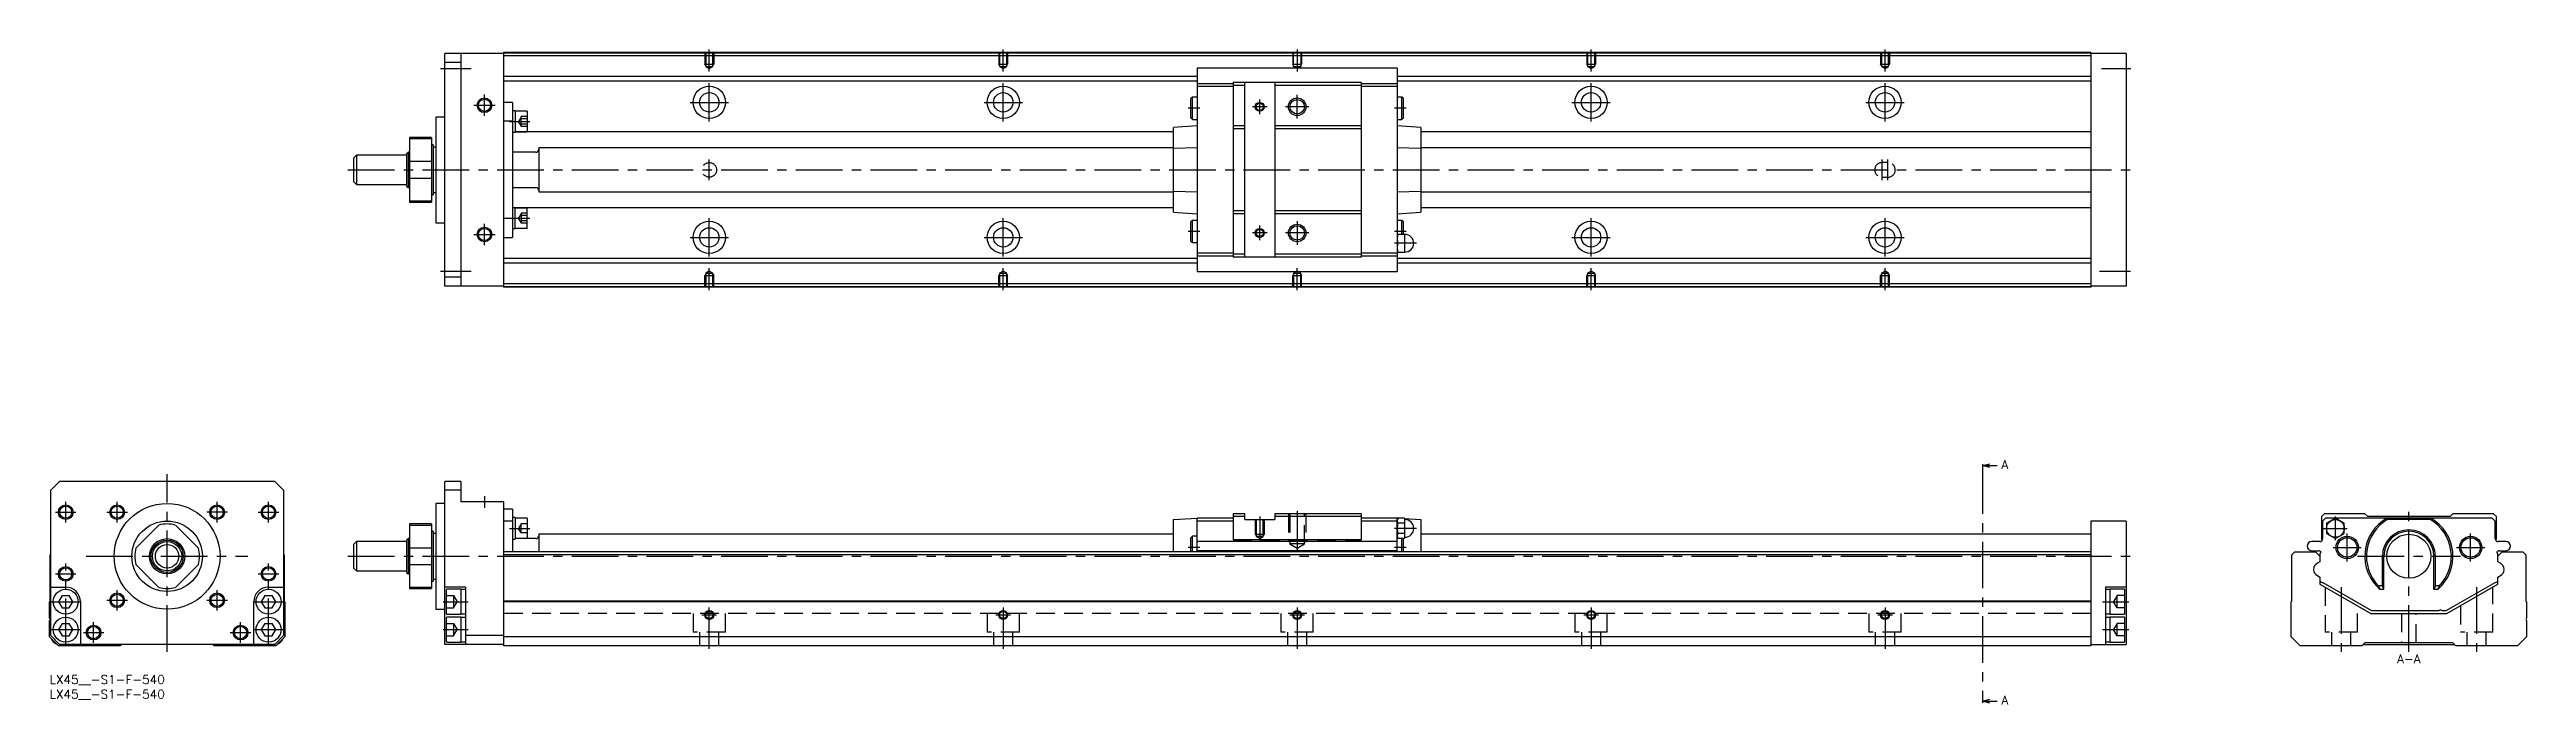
# Model space of a CAD drawing. Extents: x 0 to 843, y -10 to 213.
import ezdxf

# ---------------------------------------------------------------- set-up
doc = ezdxf.new("R2010")
doc.units = 0
doc.header["$LTSCALE"] = 0.5
doc.linetypes.add('CENTER', pattern=[50.8, 31.75, -6.35, 6.35, -6.35])
doc.linetypes.add('DASHED', pattern=[19.05, 12.7, -6.35])
for name, color, linetype in [('MSM_CENTER', 1, 'CENTER'), ('MSM_CONTINUOUS', 7, 'CONTINUOUS'), ('MSM_DASHED', 4, 'DASHED'), ('MSM_NARROW', 5, 'CONTINUOUS'), ('MSM_PART_NUMBER', 7, 'CONTINUOUS')]:
    doc.layers.add(name, color=color, linetype=linetype)
doc.styles.get("Standard").update_dxf_attribs({"font": 'txt.shx', "height": 3, "bigfont": 'bigfont.shx'})

# ---------------------------------------------------------------- blocks, each defined once
blk = doc.blocks.new('*U3')
at = {"layer": 'MSM_PART_NUMBER'}
blk.add_text('LX45__-S1-F-540', height=3, dxfattribs=at).set_placement((0, -3))
blk = doc.blocks.new('*U4')
at = {"layer": 'MSM_PART_NUMBER'}
blk.add_text('LX45__-S1-F-540', height=3, dxfattribs=at).set_placement((0, -8))

msp = doc.modelspace()

# ---------------------------------------------------------------- linework, layer by layer
at = {"layer": 'MSM_CENTER'}
for p, q in [((224.46, 205.61), (224.46, 213.12)), ((324.46, 205.61), (324.46, 213.12)), ((424.46, 213.12), (424.46, 205.61)), ((524.46, 205.61), (524.46, 213.12)), ((624.46, 205.61), (624.46, 213.12)), ((132.96, 206.62), (143.46, 206.62)), ((698.13, 206.62), (708.08, 206.62)), ((144.33, 194.12), (151.58, 194.12)), ((147.96, 190.5), (147.96, 197.75)), ((217.96, 195.12), (230.95, 195.12)), ((224.46, 188.62), (224.46, 201.62)), ((317.96, 195.12), (330.96, 195.12)), ((324.46, 188.62), (324.46, 201.62)), ((411.71, 191.12), (411.71, 196.12)), ((424.46, 189.62), (424.46, 197.62)), ((517.96, 195.12), (530.96, 195.12)), ((524.46, 188.62), (524.46, 201.62)), ((617.96, 195.12), (630.96, 195.12)), ((624.46, 188.62), (624.46, 201.62)), ((156.46, 188.58), (163.46, 188.58)), ((391.36, 193.12), (387.37, 193.12)), ((414.21, 193.62), (409.21, 193.62)), ((428.46, 193.62), (420.46, 193.62)), ((461.57, 193.12), (457.55, 193.12)), ((101.46, 172.12), (708.46, 172.12)), ((224.46, 168.62), (224.46, 175.62)), ((623.46, 168.62), (623.46, 175.62)), ((625.46, 168.62), (625.46, 175.62)), ((147.96, 146.5), (147.96, 153.75)), ((156.46, 155.67), (163.46, 155.67)), ((224.46, 142.62), (224.46, 155.62)), ((324.46, 142.62), (324.46, 155.62)), ((411.71, 148.12), (411.71, 153.12)), ((424.46, 154.62), (424.46, 146.62)), ((524.46, 142.62), (524.46, 155.62)), ((624.46, 142.62), (624.46, 155.62)), ((144.33, 150.12), (151.58, 150.12)), ((217.96, 149.12), (230.96, 149.12)), ((317.96, 149.12), (330.96, 149.12)), ((391.36, 151.12), (387.37, 151.12)), ((414.21, 150.62), (409.21, 150.62)), ((428.46, 150.62), (420.46, 150.62)), ((461.57, 151.12), (457.55, 151.12)), ((465.05, 147.12), (457.57, 147.12)), ((517.96, 149.12), (530.96, 149.12)), ((617.96, 149.12), (630.96, 149.12)), ((132.96, 137.62), (143.46, 137.62)), ((224.46, 131.12), (224.46, 138.63)), ((324.46, 131.12), (324.46, 138.63)), ((424.46, 131.12), (424.46, 138.63)), ((524.46, 131.12), (524.46, 138.63)), ((624.46, 131.12), (624.46, 138.63)), ((697.46, 137.62), (707.96, 137.62)), ((40, 8), (40, 68.5)), ((657.62, 70.87), (657.62, -8.37)), ((5.5, 52), (5.5, 59)), ((23, 52), (23, 59)), ((57, 52), (57, 59)), ((74.5, 52), (74.5, 59)), ((147.96, 61), (147.96, 57)), ((2, 55.5), (9, 55.5)), ((19.5, 55.5), (26.5, 55.5)), ((60.5, 55.5), (53.5, 55.5)), ((71, 55.5), (78, 55.5)), ((411.71, 54), (411.71, 45.5)), ((424.46, 56), (424.46, 42.3)), ((777.69, 46), (777.69, 54)), ((802.69, 8), (802.69, 56)), ((156.46, 50), (163.46, 50)), ((391.36, 43.5), (387.37, 43.5)), ((465.05, 50), (457.57, 50)), ((461.6, 43.5), (457.57, 43.5)), ((773.69, 50), (781.69, 50)), ((776.89, 43.5), (786.49, 43.5)), ((781.69, 38.7), (781.69, 48.3)), ((818.89, 43.5), (828.49, 43.5)), ((823.69, 38.7), (823.69, 48.3)), ((2, 34.5), (9, 34.5)), ((5.5, 10.25), (5.5, 38)), ((12.5, 40.5), (67.5, 40.5)), ((71, 34.5), (78, 34.5)), ((74.5, 10.25), (74.5, 38)), ((101.46, 40.5), (708.46, 40.5)), ((785.19, 40.5), (820.19, 40.5)), ((19.5, 25.5), (26.5, 25.5)), ((23, 22), (23, 29)), ((53.5, 25.5), (60.5, 25.5)), ((57, 22), (57, 29)), ((779.69, 29.97), (779.69, 8)), ((825.69, 29.97), (825.69, 8)), ((0.25, 25), (10.75, 25)), ((15, 11), (15, 18)), ((65, 11), (65, 18)), ((69.25, 25), (79.75, 25)), ((133.96, 25), (142.46, 25)), ((221.96, 20.5), (226.96, 20.5)), ((224.46, 9), (224.46, 23)), ((321.96, 20.5), (326.96, 20.5)), ((324.46, 23), (324.46, 9)), ((421.96, 20.5), (426.96, 20.5)), ((424.46, 23), (424.46, 9)), ((521.96, 20.5), (526.96, 20.5)), ((524.46, 23), (524.46, 9)), ((621.96, 20.5), (626.96, 20.5)), ((624.46, 23), (624.46, 9)), ((698.46, 25), (707.46, 25)), ((0.25, 15.5), (10.75, 15.5)), ((11.5, 14.5), (18.5, 14.5)), ((61.5, 14.5), (68.5, 14.5)), ((69.25, 15.5), (79.75, 15.5)), ((133.96, 15.5), (142.46, 15.5)), ((698.46, 15.5), (707.46, 15.5))]:
    msp.add_line(p, q, dxfattribs=at)
at = {"layer": 'MSM_CONTINUOUS'}
for p, q in [((154.46, 211.72), (134.46, 211.72)), ((134.46, 132.52), (134.46, 211.72)), ((139.96, 211.72), (139.96, 132.52)), ((694.46, 212.12), (154.46, 212.12)), ((154.46, 212.12), (154.46, 132.12)), ((694.46, 211.92), (154.46, 211.92)), ((694.46, 210.92), (154.46, 210.92)), ((694.46, 212.12), (694.46, 132.12)), ((706.46, 211.72), (694.46, 211.72)), ((706.46, 211.72), (706.46, 132.52)), ((139.96, 208.72), (134.46, 208.72)), ((390.41, 203.87), (154.46, 203.87)), ((390.41, 202.37), (154.46, 202.37)), ((458.51, 206.72), (390.41, 206.72)), ((390.41, 206.72), (390.41, 137.52)), ((458.51, 206.72), (458.51, 137.52)), ((694.46, 203.87), (458.51, 203.87)), ((694.46, 202.37), (458.51, 202.37)), ((157.46, 195.12), (154.46, 195.12)), ((157.46, 195.12), (157.46, 149.12)), ((388.81, 196.92), (388.31, 196.42)), ((388.31, 189.82), (388.31, 196.42)), ((390.41, 196.92), (388.81, 196.92)), ((388.81, 189.32), (388.81, 196.92)), ((402.71, 201.47), (390.41, 201.47)), ((402.71, 200.47), (390.41, 200.47)), ((446.21, 201.87), (402.71, 201.87)), ((402.71, 201.87), (402.71, 142.37)), ((406.61, 200.87), (402.71, 200.87)), ((406.61, 142.37), (406.61, 201.87)), ((416.81, 201.87), (416.81, 142.37)), ((446.21, 200.87), (416.81, 200.87)), ((446.21, 201.87), (446.21, 142.37)), ((458.51, 201.47), (446.21, 201.47)), ((458.51, 200.47), (446.21, 200.47)), ((460.11, 196.92), (458.51, 196.92)), ((460.11, 189.32), (460.11, 196.92)), ((460.61, 196.42), (460.11, 196.92)), ((460.61, 189.82), (460.61, 196.42)), ((131.46, 190.12), (131.46, 154.12)), ((134.46, 190.12), (131.46, 190.12)), ((157.46, 188.65), (154.46, 188.65)), ((158.46, 192.23), (157.46, 192.23)), ((158.46, 192.23), (158.46, 184.93)), ((162.46, 192.08), (158.46, 192.08)), ((162.46, 192.08), (162.46, 185.08)), ((390.41, 187.12), (382.41, 186.57)), ((382.41, 157.68), (382.41, 186.57)), ((388.31, 189.82), (388.81, 189.32)), ((388.81, 189.32), (390.41, 189.32)), ((406.61, 187.12), (402.71, 187.12)), ((406.61, 186.12), (402.71, 186.12)), ((446.21, 187.12), (416.81, 187.12)), ((446.21, 186.12), (416.81, 186.12)), ((458.51, 189.32), (460.11, 189.32)), ((466.51, 186.57), (458.51, 187.12)), ((460.11, 189.32), (460.61, 189.82)), ((466.51, 186.57), (466.51, 157.68)), ((104.46, 177.12), (103.46, 176.12)), ((121.46, 177.12), (104.46, 177.12)), ((104.46, 177.12), (104.46, 167.12)), ((121.96, 178.12), (121.46, 177.62)), ((121.46, 177.62), (121.46, 166.62)), ((122.46, 178.12), (121.96, 178.12)), ((121.96, 178.12), (121.96, 166.12)), ((129.96, 183.12), (122.46, 183.12)), ((122.46, 183.12), (122.46, 161.12)), ((122.46, 182.76), (129.96, 182.76)), ((129.96, 183.12), (129.96, 161.12)), ((130.46, 180.62), (129.96, 180.62)), ((130.46, 180.62), (130.46, 163.62)), ((131.46, 179.87), (130.46, 179.87)), ((157.46, 184.93), (158.46, 184.93)), ((165.46, 178.12), (157.46, 178.12)), ((382.41, 185.05), (158.43, 185.05)), ((158.46, 185.08), (162.46, 185.08)), ((166.46, 179.62), (166.46, 164.62)), ((382.41, 179.62), (166.46, 179.62)), ((390.41, 179.61), (382.41, 179.36)), ((466.51, 179.36), (458.51, 179.61)), ((694.46, 185.05), (466.51, 185.05)), ((694.46, 179.62), (466.51, 179.62)), ((103.46, 176.12), (103.46, 168.12)), ((129.96, 174.92), (122.46, 174.92)), ((122.46, 169.33), (129.96, 169.33)), ((103.46, 168.12), (104.46, 167.12)), ((104.46, 167.12), (121.46, 167.12)), ((121.46, 166.62), (121.96, 166.12)), ((121.96, 166.12), (122.46, 166.12)), ((129.96, 161.49), (122.46, 161.49)), ((122.46, 161.12), (129.96, 161.12)), ((129.96, 163.62), (130.46, 163.62)), ((130.46, 164.37), (131.46, 164.37)), ((157.46, 166.12), (165.46, 166.12)), ((166.46, 164.62), (382.41, 164.62)), ((382.41, 164.89), (390.41, 164.64)), ((458.51, 164.64), (466.51, 164.89)), ((466.51, 164.62), (694.46, 164.62)), ((131.46, 154.12), (134.46, 154.12)), ((157.46, 155.6), (154.46, 155.6)), ((157.46, 159.32), (158.46, 159.32)), ((158.46, 152.02), (157.46, 152.02)), ((382.41, 159.2), (158.43, 159.2)), ((158.46, 152.02), (158.46, 159.32)), ((158.46, 159.17), (162.46, 159.17)), ((162.46, 152.17), (158.46, 152.17)), ((162.46, 152.17), (162.46, 159.17)), ((382.41, 157.68), (390.41, 157.12)), ((388.81, 154.92), (388.31, 154.42)), ((388.31, 147.82), (388.31, 154.42)), ((390.41, 154.92), (388.81, 154.92)), ((388.81, 147.32), (388.81, 154.92)), ((406.61, 158.12), (402.71, 158.12)), ((406.61, 157.12), (402.71, 157.12)), ((446.21, 158.12), (416.81, 158.12)), ((446.21, 157.12), (416.81, 157.12)), ((458.51, 157.12), (466.51, 157.68)), ((460.11, 154.92), (458.51, 154.92)), ((460.61, 154.42), (460.11, 154.92)), ((460.11, 150.12), (460.11, 154.92)), ((460.61, 150.12), (460.61, 154.42)), ((694.46, 159.2), (466.51, 159.2)), ((154.46, 149.12), (157.46, 149.12)), ((388.31, 147.82), (388.81, 147.32)), ((388.81, 147.32), (390.41, 147.32)), ((402.71, 143.77), (390.41, 143.77)), ((406.61, 143.37), (402.71, 143.37)), ((446.21, 143.37), (416.81, 143.37)), ((458.51, 143.77), (446.21, 143.77)), ((461.11, 150.12), (458.51, 150.12)), ((458.51, 144.12), (461.11, 144.12)), ((460.99, 147.12), (458.63, 147.12)), ((461.11, 144.12), (461.11, 150.12)), ((139.96, 135.52), (134.46, 135.52)), ((390.41, 141.87), (154.46, 141.87)), ((390.41, 140.37), (154.46, 140.37)), ((402.71, 142.77), (390.41, 142.77)), ((390.41, 137.52), (458.51, 137.52)), ((446.21, 142.37), (402.71, 142.37)), ((458.51, 142.77), (446.21, 142.77)), ((694.46, 141.87), (458.51, 141.87)), ((694.46, 140.37), (458.51, 140.37)), ((154.46, 132.52), (134.46, 132.52)), ((694.46, 133.32), (154.46, 133.32)), ((694.46, 132.32), (154.46, 132.32)), ((694.46, 132.12), (154.46, 132.12)), ((706.46, 132.52), (694.46, 132.52)), ((657.62, 71.37), (660.12, 72.04)), ((657.62, 71.87), (657.62, 70.87)), ((657.62, 71.37), (662.62, 71.37)), ((660.12, 70.7), (657.62, 71.37)), ((3.4, 66), (0.4, 63)), ((0.4, 13.5), (0.4, 63)), ((76.6, 66), (3.4, 66)), ((79.6, 63), (76.6, 66)), ((79.6, 63), (79.6, 13.5)), ((139.96, 66), (134.46, 66)), ((134.46, 10.5), (134.46, 66)), ((139.96, 63), (134.46, 63)), ((139.96, 66), (139.96, 59)), ((154.46, 59), (139.96, 59)), ((154.46, 59), (154.46, 10)), ((37.2, 51.14), (29.36, 43.3)), ((50.64, 43.3), (42.8, 51.14)), ((129.96, 51.5), (122.46, 51.5)), ((122.46, 51.5), (122.46, 29.5)), ((122.46, 51.14), (129.96, 51.14)), ((129.96, 51.5), (129.96, 29.5)), ((134.46, 58.5), (131.46, 58.5)), ((131.46, 58.5), (131.46, 22.5)), ((157.46, 56.5), (154.46, 56.5)), ((157.46, 52.5), (154.46, 52.5)), ((157.46, 56.5), (157.46, 42)), ((158.46, 53.65), (157.46, 53.65)), ((158.46, 53.65), (158.46, 46.35)), ((162.46, 53.5), (158.46, 53.5)), ((162.46, 53.5), (162.46, 46.5)), ((382.41, 53), (390.41, 53.5)), ((382.41, 42), (382.41, 53)), ((402.71, 53.5), (390.41, 53.5)), ((390.41, 42), (390.41, 53.5)), ((402.71, 52.5), (390.41, 52.5)), ((402.71, 55), (402.71, 46.15)), ((406.61, 55), (402.71, 55)), ((406.61, 54), (402.71, 54)), ((406.61, 53), (406.61, 55)), ((406.61, 53), (416.81, 53)), ((416.81, 55), (416.81, 53)), ((446.21, 55), (416.81, 55)), ((446.21, 54), (416.81, 54)), ((446.21, 55), (446.21, 46.15)), ((458.51, 53.5), (446.21, 53.5)), ((458.51, 52.5), (446.21, 52.5)), ((458.51, 53.5), (459.08, 53.46)), ((458.51, 42), (458.51, 53.5)), ((458.63, 53.46), (458.51, 53)), ((458.52, 52.41), (458.51, 52.6)), ((460.99, 53.46), (458.63, 53.46)), ((460.99, 51.73), (458.63, 51.73)), ((461.11, 53), (460.99, 53.46)), ((461.02, 53.34), (466.51, 53)), ((461.11, 47), (461.11, 53)), ((466.51, 53), (466.51, 42)), ((706.46, 52.5), (694.46, 52.5)), ((694.46, 52.5), (694.46, 10)), ((706.46, 52.5), (706.46, 10.5)), ((773.94, 55), (772.94, 54)), ((772.94, 54), (772.94, 46.62)), ((774.34, 53.5), (773.34, 52.5)), ((773.34, 52.5), (773.34, 46.5)), ((787.69, 55), (773.94, 55)), ((831.04, 53.5), (774.34, 53.5)), ((777.69, 53.46), (774.69, 51.73)), ((774.69, 51.73), (774.69, 48.27)), ((780.69, 51.73), (777.69, 53.46)), ((780.69, 48.27), (780.69, 51.73)), ((788.69, 54), (787.69, 55)), ((816.69, 54), (788.69, 54)), ((795.2, 53.5), (795.45, 53)), ((809.92, 53), (795.45, 53)), ((809.92, 53), (810.17, 53.5)), ((817.69, 55), (816.69, 54)), ((831.44, 55), (817.69, 55)), ((832.04, 52.5), (831.04, 53.5)), ((832.44, 54), (831.44, 55)), ((832.04, 46.5), (832.04, 52.5)), ((832.44, 46.62), (832.44, 54)), ((104.46, 45.5), (103.46, 44.5)), ((103.46, 44.5), (103.46, 36.5)), ((121.46, 45.5), (104.46, 45.5)), ((104.46, 45.5), (104.46, 35.5)), ((121.96, 46.5), (121.46, 46)), ((121.46, 46), (121.46, 35)), ((122.46, 46.5), (121.96, 46.5)), ((121.96, 46.5), (121.96, 34.5)), ((129.96, 43.3), (122.46, 43.3)), ((130.46, 49), (129.96, 49)), ((130.46, 49), (130.46, 32)), ((131.46, 48.25), (130.46, 48.25)), ((157.46, 46.35), (158.46, 46.35)), ((165.46, 46.5), (158.46, 46.5)), ((166.46, 48), (166.46, 42)), ((382.41, 48), (166.46, 48)), ((388.81, 47.3), (388.31, 46.8)), ((388.31, 42), (388.31, 46.8)), ((388.81, 42), (388.81, 47.3)), ((390.41, 47.3), (388.81, 47.3)), ((458.51, 45.5), (390.41, 45.5)), ((458.51, 42.4), (390.41, 42.4)), ((446.21, 46.15), (402.71, 46.15)), ((458.51, 47), (458.63, 46.54)), ((460.99, 48.27), (458.63, 48.27)), ((460.99, 46.54), (458.63, 46.54)), ((460.11, 42), (460.11, 46.54)), ((460.61, 42), (460.61, 46.54)), ((460.99, 46.54), (461.11, 47)), ((694.46, 48), (466.51, 48)), ((772.34, 45.5), (769.64, 45.5)), ((769.64, 42.4), (771.94, 42.4)), ((774.69, 48.27), (777.69, 46.54)), ((777.69, 46.54), (780.69, 48.27)), ((835.74, 45.5), (833.04, 45.5)), ((833.44, 42.4), (835.74, 42.4)), ((0.2, 41), (0.4, 41.2)), ((0.2, 25.2), (0.2, 41)), ((29.36, 37.7), (37.2, 29.86)), ((42.8, 29.86), (50.64, 37.7)), ((79.6, 41.2), (79.8, 41)), ((79.8, 41), (79.8, 25.2)), ((103.46, 36.5), (104.46, 35.5)), ((104.46, 35.5), (121.46, 35.5)), ((121.46, 35), (121.96, 34.5)), ((121.96, 34.5), (122.46, 34.5)), ((122.46, 37.7), (129.96, 37.7)), ((694.46, 42), (154.46, 42)), ((694.46, 41), (154.46, 41)), ((762.89, 41), (763.89, 42)), ((762.89, 25.2), (762.89, 41)), ((763.89, 42), (770.94, 42)), ((770.94, 42), (772.44, 40.5)), ((772.44, 38.61), (771.54, 38.1)), ((771.54, 33.9), (772.44, 33.39)), ((772.39, 41.2), (772.39, 40.55)), ((772.44, 40.5), (772.44, 38.61)), ((793.69, 30.44), (793.69, 40.5)), ((794.19, 29.22), (794.19, 40.5)), ((811.19, 29.22), (811.19, 40.5)), ((811.69, 30.44), (811.69, 40.5)), ((832.94, 40.5), (834.44, 42)), ((832.94, 38.61), (832.94, 40.5)), ((833.83, 38.1), (832.94, 38.61)), ((832.94, 33.39), (833.83, 33.9)), ((832.99, 40.55), (832.99, 41.2)), ((834.44, 42), (841.49, 42)), ((841.49, 42), (842.49, 41)), ((842.49, 41), (842.49, 25.2)), ((0.4, 30), (5.5, 30)), ((4.27, 27.12), (3.05, 25)), ((4.27, 27.12), (6.73, 27.12)), ((7.95, 25), (6.73, 27.12)), ((73.27, 27.12), (72.05, 25)), ((73.27, 27.12), (75.73, 27.12)), ((74.5, 30), (79.6, 30)), ((76.95, 25), (75.73, 27.12)), ((129.96, 29.86), (122.46, 29.86)), ((122.46, 29.5), (129.96, 29.5)), ((129.96, 32), (130.46, 32)), ((130.46, 32.75), (131.46, 32.75)), ((141.46, 30), (134.46, 30)), ((134.96, 29), (134.96, 21)), ((139.96, 29.25), (135.21, 29.25)), ((139.96, 29.25), (139.96, 20.75)), ((141.46, 29.15), (139.96, 29.15)), ((141.46, 30), (141.46, 10.5)), ((706.46, 30), (699.46, 30)), ((699.46, 30), (699.46, 10.5)), ((700.96, 29.15), (699.46, 29.15)), ((705.96, 29.25), (700.96, 29.25)), ((700.96, 29.25), (700.96, 20.75)), ((705.96, 29.25), (705.96, 20.75)), ((772.44, 33.39), (772.44, 31)), ((772.44, 31), (789.76, 21)), ((773.19, 31.61), (773.39, 31.61)), ((773.39, 31.61), (790.02, 22)), ((793.69, 30.44), (792.32, 30.44)), ((794.19, 29.22), (792.8, 29.22)), ((794.19, 29.22), (793.69, 30.44)), ((811.69, 30.44), (811.19, 29.22)), ((812.57, 29.22), (811.19, 29.22)), ((813.05, 30.44), (811.69, 30.44)), ((815.35, 22), (831.99, 31.61)), ((815.62, 21), (832.94, 31)), ((831.99, 31.61), (832.19, 31.61)), ((832.94, 31), (832.94, 33.39)), ((0, 25), (0.2, 25.2)), ((0, 19.4), (0, 25)), ((0, 13), (0, 18.6)), ((3.05, 25), (4.27, 22.88)), ((4.27, 17.62), (3.05, 15.5)), ((4.27, 22.88), (6.73, 22.88)), ((4.27, 17.62), (6.73, 17.62)), ((6.73, 22.88), (7.95, 25)), ((7.95, 15.5), (6.73, 17.62)), ((10.5, 25), (10.5, 10.5)), ((69.5, 10.5), (69.5, 25)), ((72.05, 25), (73.27, 22.88)), ((73.27, 17.62), (72.05, 15.5)), ((73.27, 22.88), (75.73, 22.88)), ((73.27, 17.62), (75.73, 17.62)), ((75.73, 22.88), (76.95, 25)), ((76.95, 15.5), (75.73, 17.62)), ((79.8, 25.2), (80, 25)), ((80, 25), (80, 13)), ((131.46, 22.5), (134.46, 22.5)), ((134.96, 19.5), (134.96, 11.5)), ((135.21, 20.75), (139.96, 20.75)), ((139.96, 19.75), (135.21, 19.75)), ((139.96, 20.85), (141.46, 20.85)), ((139.96, 19.75), (139.96, 11.25)), ((141.46, 19.65), (139.96, 19.65)), ((694.46, 25.2), (154.46, 25.2)), ((694.46, 25), (154.46, 25)), ((699.46, 20.85), (700.96, 20.85)), ((700.96, 19.65), (699.46, 19.65)), ((700.96, 20.75), (705.96, 20.75)), ((705.96, 19.75), (700.96, 19.75)), ((700.96, 19.75), (700.96, 11.25)), ((705.96, 19.75), (705.96, 11.25)), ((762.69, 25), (762.89, 25.2)), ((762.69, 13), (762.69, 25)), ((789.76, 21), (815.62, 21)), ((790.02, 22), (813.04, 22)), ((813.84, 22), (815.35, 22)), ((842.49, 25.2), (842.69, 25)), ((842.69, 25), (842.69, 19.4)), ((842.69, 18.6), (842.69, 13)), ((3, 10), (0, 13)), ((3.4, 10.5), (0.4, 13.5)), ((24, 10), (3, 10)), ((3.05, 15.5), (4.27, 13.38)), ((76.6, 10.5), (3.4, 10.5)), ((4.27, 13.38), (6.73, 13.38)), ((6.73, 13.38), (7.95, 15.5)), ((24.5, 10.5), (24, 10)), ((56, 10), (55.5, 10.5)), ((77, 10), (56, 10)), ((72.05, 15.5), (73.27, 13.38)), ((73.27, 13.38), (75.73, 13.38)), ((75.73, 13.38), (76.95, 15.5)), ((79.6, 13.5), (76.6, 10.5)), ((80, 13), (77, 10)), ((154.46, 10.5), (134.46, 10.5)), ((135.21, 11.25), (139.96, 11.25)), ((139.96, 11.35), (141.46, 11.35)), ((154.46, 13.5), (141.46, 13.5)), ((694.46, 13), (154.46, 13)), ((694.46, 10), (154.46, 10)), ((694.46, 10.5), (706.46, 10.5)), ((699.46, 11.35), (700.96, 11.35)), ((700.96, 11.25), (705.96, 11.25)), ((765.69, 10), (762.69, 13)), ((786.69, 10), (765.69, 10)), ((787.69, 11), (786.69, 10)), ((787.19, 10.5), (818.19, 10.5)), ((817.69, 11), (787.69, 11)), ((818.69, 10), (817.69, 11)), ((839.69, 10), (818.69, 10)), ((842.69, 13), (839.69, 10)), ((657.62, -8.87), (660.12, -8.2)), ((657.62, -8.37), (657.62, -9.37)), ((657.62, -8.87), (662.62, -8.87)), ((660.12, -9.54), (657.62, -8.87))]:
    msp.add_line(p, q, dxfattribs=at)
for centre, radius in [((147.96, 194.12), 2.07), ((224.46, 195.12), 5.5), ((224.46, 195.12), 3.3), ((324.46, 195.12), 5.5), ((324.46, 195.12), 3.3), ((411.71, 193.62), 1.23), ((424.46, 193.62), 2.46), ((524.46, 195.12), 5.5), ((524.46, 195.12), 3.3), ((624.46, 195.12), 5.5), ((624.46, 195.12), 3.3), ((147.96, 150.12), 2.07), ((224.46, 149.12), 5.5), ((224.46, 149.12), 3.3), ((324.46, 149.12), 5.5), ((324.46, 149.12), 3.3), ((411.71, 150.62), 1.23), ((424.46, 150.62), 2.46), ((524.46, 149.12), 5.5), ((524.46, 149.12), 3.3), ((624.46, 149.12), 5.5), ((624.46, 149.12), 3.3), ((5.5, 55.5), 2.07), ((23, 55.5), 2.07), ((40, 40.5), 18), ((40, 40.5), 12), ((57, 55.5), 2.07), ((74.5, 55.5), 2.07), ((777.69, 50), 3), ((40, 40.5), 6), ((40, 40.5), 5.5), ((40, 40.5), 5), ((40, 40.5), 4), ((781.69, 43.5), 3.8), ((781.69, 43.5), 3.3), ((802.69, 40.5), 7.5), ((823.69, 43.5), 3.8), ((823.69, 43.5), 3.3), ((5.5, 34.5), 2.07), ((74.5, 34.5), 2.07), ((5.5, 25), 4.25), ((23, 25.5), 2.07), ((57, 25.5), 2.07), ((74.5, 25), 4.25), ((5.5, 15.5), 4.25), ((74.5, 15.5), 4.25), ((224.46, 20.5), 1.23), ((324.46, 20.5), 1.23), ((424.46, 20.5), 1.23), ((524.46, 20.5), 1.23), ((624.46, 20.5), 1.23), ((15, 14.5), 2.07), ((65, 14.5), 2.07)]:
    msp.add_circle(centre, radius, dxfattribs=at)
for centre, radius, start, end in [((165.46, 179.12), 1, 270, 0), ((165.46, 165.12), 1, 0, 90), ((468.2, 148.58), 9.69, 170.8086, 179.713), ((468.21, 148.67), 9.7, 180.28862, 189.18978), ((468.2, 145.58), 9.69, 170.8086, 179.713), ((468.21, 145.67), 9.7, 180.28862, 189.18978), ((451.41, 148.58), 9.7, 0.28862, 9.18978), ((451.42, 148.67), 9.69, 350.8086, 359.713), ((451.41, 145.58), 9.7, 0.28862, 9.18978), ((451.42, 145.67), 9.69, 350.8086, 359.713), ((461.11, 147.12), 3, 270, 90), ((40, 40.5), 11, 75.27264, 104.72736), ((461.82, 52.57), 3.31, 164.22771, 179.4294), ((461.82, 52.63), 3.31, 180.57378, 195.76911), ((471.4, 49.95), 12.89, 172.03062, 179.75617), ((457.8, 52.56), 3.31, 0.57378, 15.76911), ((457.8, 52.63), 3.31, 344.22771, 359.4294), ((448.22, 49.94), 12.89, 0.24521, 7.968), ((461.11, 50), 3, 270, 90), ((802.69, 40.5), 15, 119.92643, 228.76392), ((802.69, 40.5), 14.44, 120.05097, 224.15139), ((802.69, 40.5), 14.44, 315.84861, 59.94903), ((802.69, 40.5), 15, 311.23608, 60.07357), ((40, 40.5), 11, 165.27264, 194.72736), ((40, 40.5), 11, 345.27264, 14.72736), ((165.46, 47.5), 1, 270, 0), ((471.97, 50.1), 13.46, 180.40698, 187.80623), ((461.82, 47.37), 3.31, 164.22771, 179.4294), ((461.82, 47.44), 3.31, 180.57378, 195.76911), ((447.65, 50.1), 13.46, 352.19377, 359.59302), ((457.8, 47.37), 3.31, 0.57378, 15.76911), ((457.8, 47.43), 3.31, 344.22771, 359.4294), ((769.64, 43.95), 1.55, 90, 270), ((771.94, 41.4), 1, 30.09191, 90), ((772.34, 46.5), 1, 270, 0), ((773.44, 46.62), 0.5, 180, 251.07258), ((802.69, 40.5), 9, 0, 180), ((802.69, 40.5), 8.5, 0, 180), ((833.04, 46.5), 1, 180, 270), ((831.94, 46.62), 0.5, 289.00551, 0), ((833.44, 41.4), 1, 90, 149.90809), ((835.74, 43.95), 1.55, 270, 90), ((772.84, 35.85), 2.6, 120.00003, 176.58933), ((772.84, 36.15), 2.6, 183.41067, 239.99996), ((773.19, 41.2), 0.8, 118.74892, 180), ((832.19, 41.2), 0.8, 0, 61.25108), ((832.53, 35.85), 2.6, 3.41067, 59.99996), ((832.53, 36.15), 2.6, 300.00004, 356.58933), ((5.5, 25), 5, 0, 90), ((40, 40.5), 11, 255.27264, 284.72736), ((74.5, 25), 5, 90, 180), ((135.21, 29), 0.25, 90, 180), ((773.19, 32.41), 0.8, 200.37237, 270), ((806.31, 35.16), 14.76, 198.65668, 203.74193), ((798.97, 35.2), 14.86, 336.27386, 341.32752), ((832.19, 32.41), 0.8, 270, 339.63587), ((-0.3, 19), 0.5, 306.8699, 53.1301), ((135.21, 21), 0.25, 180, 270), ((135.21, 19.5), 0.25, 90, 180), ((813.44, 21.7), 0.5, 36.8699, 143.1301), ((842.99, 19), 0.5, 126.8699, 233.1301), ((3.4, 13.5), 3, 201.81505, 248.18495), ((76.6, 13.5), 3, 291.81368, 338.18632), ((135.21, 11.5), 0.25, 180, 270)]:
    msp.add_arc(centre, radius, start, end, dxfattribs=at)
at = {"layer": 'MSM_DASHED'}
for p, q in [((222.96, 212.12), (222.96, 208.12)), ((223.23, 212.12), (223.23, 207.32)), ((225.69, 207.32), (225.69, 212.12)), ((225.96, 212.12), (225.96, 208.12)), ((322.96, 212.12), (322.96, 208.12)), ((323.23, 212.12), (323.23, 207.32)), ((325.69, 207.32), (325.69, 212.12)), ((325.96, 212.12), (325.96, 208.12)), ((422.96, 212.12), (422.96, 208.12)), ((423.23, 207.32), (423.23, 212.12)), ((425.69, 212.12), (425.69, 207.32)), ((425.96, 212.12), (425.96, 208.12)), ((522.96, 212.12), (522.96, 208.12)), ((523.23, 212.12), (523.23, 207.32)), ((525.69, 207.32), (525.69, 212.12)), ((525.96, 212.12), (525.96, 208.12)), ((622.96, 212.12), (622.96, 208.12)), ((623.23, 212.12), (623.23, 207.32)), ((625.69, 207.32), (625.69, 212.12)), ((625.96, 212.12), (625.96, 208.12)), ((222.96, 208.12), (225.96, 208.12)), ((223.23, 207.66), (222.96, 208.12)), ((223.23, 207.32), (224.46, 206.61)), ((223.23, 207.32), (225.69, 207.32)), ((224.46, 206.61), (225.69, 207.32)), ((225.69, 207.66), (225.96, 208.12)), ((322.96, 208.12), (325.96, 208.12)), ((323.23, 207.66), (322.96, 208.12)), ((323.23, 207.32), (324.46, 206.61)), ((323.23, 207.32), (325.69, 207.32)), ((324.46, 206.61), (325.69, 207.32)), ((325.69, 207.66), (325.96, 208.12)), ((422.96, 208.12), (425.96, 208.12)), ((423.23, 207.66), (422.96, 208.12)), ((423.23, 207.32), (425.69, 207.32)), ((424.27, 206.72), (423.23, 207.32)), ((425.69, 207.32), (424.65, 206.72)), ((425.69, 207.66), (425.96, 208.12)), ((522.96, 208.12), (525.96, 208.12)), ((523.23, 207.66), (522.96, 208.12)), ((523.23, 207.32), (524.46, 206.61)), ((523.23, 207.32), (525.69, 207.32)), ((524.46, 206.61), (525.69, 207.32)), ((525.69, 207.66), (525.96, 208.12)), ((622.96, 208.12), (625.96, 208.12)), ((623.23, 207.66), (622.96, 208.12)), ((623.23, 207.32), (624.46, 206.61)), ((623.23, 207.32), (625.69, 207.32)), ((624.46, 206.61), (625.69, 207.32)), ((625.69, 207.66), (625.96, 208.12)), ((160.46, 190.08), (159.59, 188.58)), ((160.46, 187.08), (159.59, 188.58)), ((160.46, 186.85), (160.46, 190.31)), ((162.46, 190.31), (160.46, 190.31)), ((162.46, 189.45), (160.46, 189.45)), ((162.46, 187.71), (160.46, 187.71)), ((162.46, 186.85), (160.46, 186.85)), ((625.46, 174.62), (623.46, 174.62)), ((623.46, 169.62), (625.46, 169.62)), ((160.46, 157.17), (159.59, 155.67)), ((160.46, 154.17), (159.59, 155.67)), ((160.46, 157.4), (160.46, 153.94)), ((162.46, 157.4), (160.46, 157.4)), ((162.46, 156.54), (160.46, 156.54)), ((162.46, 154.8), (160.46, 154.8)), ((162.46, 153.94), (160.46, 153.94)), ((223.23, 136.59), (222.96, 136.12)), ((222.96, 132.12), (222.96, 136.12)), ((222.96, 136.12), (225.96, 136.12)), ((224.46, 137.63), (223.23, 136.92)), ((223.23, 136.92), (223.23, 132.12)), ((223.23, 136.92), (225.69, 136.92)), ((225.69, 136.92), (224.46, 137.63)), ((225.69, 132.12), (225.69, 136.92)), ((225.69, 136.59), (225.96, 136.12)), ((225.96, 132.12), (225.96, 136.12)), ((323.23, 136.59), (322.96, 136.12)), ((322.96, 132.12), (322.96, 136.12)), ((322.96, 136.12), (325.96, 136.12)), ((324.46, 137.63), (323.23, 136.92)), ((323.23, 136.92), (323.23, 132.12)), ((323.23, 136.92), (325.69, 136.92)), ((325.69, 136.92), (324.46, 137.63)), ((325.69, 132.12), (325.69, 136.92)), ((325.69, 136.59), (325.96, 136.12)), ((325.96, 132.12), (325.96, 136.12)), ((423.23, 136.59), (422.96, 136.12)), ((422.96, 132.12), (422.96, 136.12)), ((422.96, 136.12), (425.96, 136.12)), ((424.27, 137.52), (423.23, 136.92)), ((423.23, 136.92), (423.23, 132.12)), ((423.23, 136.92), (425.69, 136.92)), ((425.69, 136.92), (424.65, 137.52)), ((425.69, 132.12), (425.69, 136.92)), ((425.69, 136.59), (425.96, 136.12)), ((425.96, 132.12), (425.96, 136.12)), ((523.23, 136.59), (522.96, 136.12)), ((522.96, 132.12), (522.96, 136.12)), ((522.96, 136.12), (525.96, 136.12)), ((524.46, 137.63), (523.23, 136.92)), ((523.23, 136.92), (523.23, 132.12)), ((523.23, 136.92), (525.69, 136.92)), ((525.69, 136.92), (524.46, 137.63)), ((525.69, 132.12), (525.69, 136.92)), ((525.69, 136.59), (525.96, 136.12)), ((525.96, 132.12), (525.96, 136.12)), ((623.23, 136.59), (622.96, 136.12)), ((622.96, 132.12), (622.96, 136.12)), ((622.96, 136.12), (625.96, 136.12)), ((624.46, 137.63), (623.23, 136.92)), ((623.23, 136.92), (623.23, 132.12)), ((623.23, 136.92), (625.69, 136.92)), ((625.69, 136.92), (624.46, 137.63)), ((625.69, 132.12), (625.69, 136.92)), ((625.69, 136.59), (625.96, 136.12)), ((625.96, 132.12), (625.96, 136.12)), ((160.46, 51.5), (159.59, 50)), ((160.46, 48.5), (160.46, 51.5)), ((162.46, 51.5), (160.46, 51.5)), ((410.21, 53), (410.21, 48)), ((410.48, 53), (410.48, 47.21)), ((412.94, 47.21), (412.94, 53)), ((413.21, 53), (413.21, 48)), ((421.46, 55), (421.46, 46)), ((422, 55), (422, 44.72)), ((426.92, 44.72), (426.92, 55)), ((427.46, 55), (427.46, 46)), ((160.46, 48.5), (159.59, 50)), ((160.46, 50), (162.46, 50)), ((162.46, 48.5), (160.46, 48.5)), ((402.71, 46.15), (446.21, 46.15)), ((410.21, 48), (413.21, 48)), ((410.21, 48), (410.48, 47.53)), ((410.48, 47.21), (411.71, 46.5)), ((412.94, 47.21), (410.48, 47.21)), ((411.71, 46.5), (412.94, 47.21)), ((413.21, 48), (412.94, 47.53)), ((421.46, 46), (422, 45.06)), ((421.46, 46), (427.46, 46)), ((422, 44.72), (424.46, 43.3)), ((426.92, 44.72), (422, 44.72)), ((424.46, 43.3), (426.92, 44.72)), ((427.46, 46), (426.92, 45.06)), ((134.96, 27.12), (137.46, 27.12)), ((137.46, 27.12), (137.46, 22.88)), ((137.46, 27.12), (138.69, 25)), ((703.46, 27.12), (702.23, 25)), ((705.96, 27.12), (703.46, 27.12)), ((703.46, 22.88), (703.46, 27.12)), ((774.19, 29.99), (774.19, 14.7)), ((831.19, 14.7), (831.19, 29.99)), ((134.96, 25), (137.46, 25)), ((134.96, 22.88), (137.46, 22.88)), ((134.96, 17.62), (137.46, 17.62)), ((137.46, 22.88), (138.69, 25)), ((137.46, 17.62), (138.69, 15.5)), ((137.46, 17.62), (137.46, 13.38)), ((694.46, 25.2), (154.46, 25.2)), ((694.46, 25), (154.46, 25)), ((694.46, 21), (154.46, 21)), ((218.96, 21), (218.96, 14.7)), ((229.96, 14.7), (229.96, 21)), ((318.96, 21), (318.96, 14.7)), ((329.96, 14.7), (329.96, 21)), ((418.96, 21), (418.96, 14.7)), ((429.96, 14.7), (429.96, 21)), ((518.96, 21), (518.96, 14.7)), ((529.96, 14.7), (529.96, 21)), ((618.96, 21), (618.96, 14.7)), ((629.96, 14.7), (629.96, 21)), ((703.46, 22.88), (702.23, 25)), ((703.46, 17.62), (702.23, 15.5)), ((703.46, 25), (705.96, 25)), ((705.96, 22.88), (703.46, 22.88)), ((703.46, 13.38), (703.46, 17.62)), ((705.96, 17.62), (703.46, 17.62)), ((785.19, 14.7), (785.19, 23.64)), ((800.19, 21), (800.19, 11)), ((805.19, 11), (805.19, 21)), ((820.19, 23.64), (820.19, 14.7)), ((134.96, 15.5), (137.46, 15.5)), ((134.96, 13.38), (137.46, 13.38)), ((137.46, 13.38), (138.69, 15.5)), ((229.96, 14.7), (218.96, 14.7)), ((221.16, 14.7), (221.16, 10)), ((227.76, 10), (227.76, 14.7)), ((329.96, 14.7), (318.96, 14.7)), ((321.16, 14.7), (321.16, 10)), ((327.76, 10), (327.76, 14.7)), ((429.96, 14.7), (418.96, 14.7)), ((421.16, 14.7), (421.16, 10)), ((427.76, 10), (427.76, 14.7)), ((529.96, 14.7), (518.96, 14.7)), ((521.16, 14.7), (521.16, 10)), ((527.76, 10), (527.76, 14.7)), ((629.96, 14.7), (618.96, 14.7)), ((621.16, 14.7), (621.16, 10)), ((627.76, 10), (627.76, 14.7)), ((703.46, 13.38), (702.23, 15.5)), ((703.46, 15.5), (705.96, 15.5)), ((705.96, 13.38), (703.46, 13.38)), ((785.19, 14.7), (774.19, 14.7)), ((776.39, 14.7), (776.39, 10)), ((782.99, 10), (782.99, 14.7)), ((831.19, 14.7), (820.19, 14.7)), ((822.39, 14.7), (822.39, 10)), ((828.99, 10), (828.99, 14.7))]:
    msp.add_line(p, q, dxfattribs=at)
msp.add_circle((224.46, 172.12), 2.5, dxfattribs=at)
for centre, start, end in [((623.46, 172.12), 90, 270), ((625.46, 172.12), 270, 90)]:
    msp.add_arc(centre, 2.5, start, end, dxfattribs=at)
at = {"layer": 'MSM_NARROW'}
for centre, radius in [((147.96, 194.12), 2.5), ((411.71, 193.62), 1.5), ((424.46, 193.62), 3), ((147.96, 150.12), 2.5), ((411.71, 150.62), 1.5), ((424.46, 150.62), 3), ((5.5, 55.5), 2.5), ((23, 55.5), 2.5), ((57, 55.5), 2.5), ((74.5, 55.5), 2.5), ((5.5, 34.5), 2.5), ((74.5, 34.5), 2.5), ((23, 25.5), 2.5), ((57, 25.5), 2.5), ((15, 14.5), 2.5), ((65, 14.5), 2.5), ((224.46, 20.5), 1.5), ((324.46, 20.5), 1.5), ((424.46, 20.5), 1.5), ((524.46, 20.5), 1.5), ((624.46, 20.5), 1.5)]:
    msp.add_circle(centre, radius, dxfattribs=at)

# ---------------------------------------------------------------- block references
at = {"layer": 'MSM_CONTINUOUS'}
for name in ['*U3', '*U4']:
    msp.add_blockref(name, (0, 0), dxfattribs=at)

# ---------------------------------------------------------------- texts
at = {"layer": 'MSM_PART_NUMBER'}
for s, p in [('A', (664.04, 70.24)), ('A-A', (798.68, 4.04)), ('A', (664.04, -10))]:
    msp.add_text(s, height=3, dxfattribs=at).set_placement(p)

doc.saveas('drawing.dxf')
